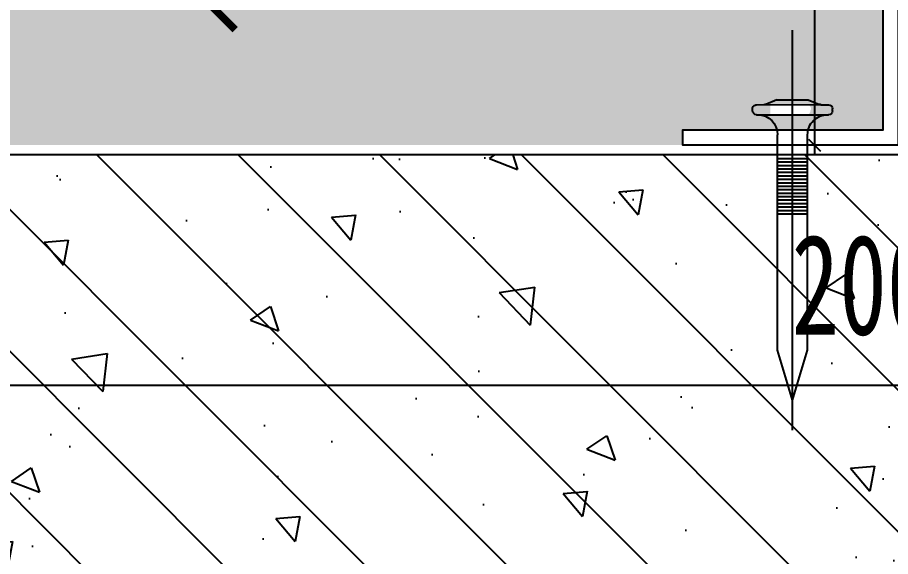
# Model space of a CAD drawing. Header units: millimetres. Extents: x 161920 to 181521, y -136232 to -127655.
# Drawn here: x 162624.4 to 162711.6, y -134303 to -134249.2 of the extents above; entities that cross this region are included whole.
import ezdxf

# ---------------------------------------------------------------- set-up
doc = ezdxf.new("R2010")
doc.units = ezdxf.units.MM
doc.header["$LTSCALE"] = 10
doc.header["$PDMODE"] = 3
for name, color, linetype in [('0BZ', 8, 'Continuous'), ('2TC', 8, 'Continuous'), ('95', 95, 'Continuous'), ('A-土建柱', 6, 'Continuous'), ('MISC13', 7, 'Continuous'), ('尺寸标注', 1, 'Continuous'), ('钢材', 46, 'Continuous')]:
    doc.layers.add(name, color=color, linetype=linetype)
doc.styles.add('DIM', font='SimSun.ttf', dxfattribs={"width": 0.7})
doc.styles.add('kld-T', font='ros1.shx', dxfattribs={"width": 0.75, "bigfont": 'hztxt.shx'})
doc.dimstyles.new('5', dxfattribs={"dimscale": 5, "dimtxt": 2, "dimasz": 1, "dimexe": 1, "dimexo": 1, "dimgap": 1, "dimtad": 1, "dimdec": 0, "dimzin": 0, "dimdsep": 46, "dimtxsty": 'DIM', "dimblk": 'ARCHTICK', "dimcen": 0, "dimclrd": 5, "dimclre": 5, "dimclrt": 35, "dimadec": 0, "dimazin": 0, "dimtfac": 0.5, "dimtdec": 0, "dimtix": 1, "dimtmove": 2, "dimatfit": 2, "dimldrblk": 'A', "dimfxl": 0, "dimtolj": 1, "dimtzin": 0, "dimlwd": -1, "dimlwe": -1, "dimarcsym": 0})
doc.dimstyles.new('kld-t-1', dxfattribs={"dimtxt": 3.2, "dimasz": 1.2, "dimexe": 1, "dimexo": 0.5, "dimgap": 0.5, "dimtad": 1, "dimtoh": 1, "dimdec": 0, "dimzin": 9, "dimdsep": 46, "dimtxsty": 'kld-T', "dimblk": 'OBLIQUE', "dimcen": 2.5, "dimdle": 1, "dimclrd": 256, "dimclre": 256, "dimclrt": 100, "dimadec": 0, "dimazin": 2, "dimtfac": 1, "dimtdec": 0, "dimtix": 1, "dimtmove": 2, "dimatfit": 3, "dimfxl": 0, "dimarcsym": 0})

# ---------------------------------------------------------------- blocks, each defined once
blk = doc.blocks.new('射钉')
at = {"layer": '95', "linetype": 'ByBlock', "lineweight": 25}
for p, q in [((44750.32140571566, 34477.17257981701), (44750.32140571566, 34477.27257981687)), ((44750.72140571562, 34477.67257981701), (44750.92140571564, 34477.67257981701)), ((44751.32140571566, 34476.49961277843), (44751.32140571566, 34477.27257981687)), ((44751.32140571566, 34470.07257981692), (44751.32862316095, 34476.42396976985)), ((44751.79279639199, 34475.244103126), (44751.35001503926, 34476.35105650779)), ((44721.82140571566, 34473.67257981701), (44726.82140571566, 34475.17257981701)), ((44726.82140571566, 34475.17257981701), (44748.32140571566, 34475.17257981701)), ((44751.82140571566, 34472.24961277843), (44751.82140571566, 34475.09554685559)), ((44721.82140571566, 34473.67257981701), (44726.82140571566, 34472.17257981701)), ((44726.82140571566, 34472.17257981701), (44748.32140571566, 34472.17257981701)), ((44751.79279639199, 34472.10105650779), (44751.35001503926, 34470.994103126)), ((44750.32140571566, 34470.07257981692), (44750.32140571566, 34470.17257981701)), ((44750.72140571562, 34469.67257981701), (44750.92140571564, 34469.67257981701))]:
    blk.add_line(p, q, dxfattribs=at)
at = {"layer": '95', "linetype": 'ByBlock', "lineweight": -2}
for p, q in [((44750.32140571566, 34470.17257981701), (44750.32140571566, 34477.17257981701)), ((44740.39767930657, 34475.17257981701), (44740.39767930657, 34472.17257981701)), ((44740.74278752477, 34475.17257981701), (44740.74278752477, 34472.17257981701)), ((44741.08789574291, 34475.17257981701), (44741.08789574291, 34472.17257981701)), ((44741.43300396105, 34475.17257981701), (44741.43300396105, 34472.17257981701)), ((44741.77811217925, 34475.17257981701), (44741.77811217925, 34472.17257981701)), ((44742.12322039745, 34475.17257981701), (44742.12322039745, 34472.17257981701)), ((44742.46832861559, 34475.17257981701), (44742.46832861559, 34472.17257981701)), ((44742.81343683373, 34475.17257981701), (44742.81343683373, 34472.17257981701)), ((44743.15854505188, 34475.17257981701), (44743.15854505188, 34472.17257981701)), ((44743.50365327008, 34475.17257981701), (44743.50365327008, 34472.17257981701)), ((44743.84876148828, 34475.17257981701), (44743.84876148828, 34472.17257981701)), ((44744.19386970642, 34475.17257981701), (44744.19386970642, 34472.17257981701)), ((44744.53897792456, 34475.17257981701), (44744.53897792456, 34472.17257981701)), ((44744.88408614276, 34475.17257981701), (44744.88408614276, 34472.17257981701)), ((44745.2291943609, 34475.17257981701), (44745.2291943609, 34472.17257981701)), ((44745.5743025791, 34475.17257981701), (44745.5743025791, 34472.17257981701)), ((44745.91941079724, 34475.17257981701), (44745.91941079724, 34472.17257981701))]:
    blk.add_line(p, q, dxfattribs=at)
at = {"layer": '95', "linetype": 'ByBlock', "lineweight": 25}
for centre, radius, start, end in [((44748.32140571566, 34477.17257981701), 2, 270, 0), ((44750.72140571562, 34477.27257981687), 0.4, 90, 180), ((44750.92140571564, 34477.27257981687), 0.4, 0, 90), ((44751.72140571562, 34476.49961277843), 0.4, 180, 201.8014094863518), ((44751.42140571564, 34475.09554685559), 0.4, 0, 21.80140948635181), ((44748.32140571566, 34470.17257981701), 2, 0, 90), ((44751.42140571564, 34472.24961277843), 0.4, 338.1985905136482, 0), ((44751.72140571562, 34470.84554685559), 0.4, 158.1985905136482, 180), ((44750.72140571562, 34470.07257981692), 0.4, 180, 270), ((44750.92140571564, 34470.07257981692), 0.4, 270, 0)]:
    blk.add_arc(centre, radius, start, end, dxfattribs=at)
at = {"layer": '尺寸标注'}
blk.add_line((44718.82667626132, 34473.67257981701), (44758.75745416025, 34473.67257981701), dxfattribs=at)
blk = doc.blocks.new('_Oblique')
at = {"color": 0, "linetype": 'ByBlock', "lineweight": -2}
blk.add_line((-0.5, -0.5), (0.5, 0.5), dxfattribs=at)
blk = doc.blocks.new('*D257')
at = {"layer": '0BZ', "lineweight": -2}
for p, q in [((162704.0206868785, -134223.8823540193), (162704.0206868785, -134262.8820266845)), ((162710.3563645195, -134224.8823540193), (162703.0206868785, -134224.8823540193)), ((162710.3563645195, -134261.8820266845), (162703.0206868785, -134261.8820266845))]:
    blk.add_line(p, q, dxfattribs=at)
at = {"layer": 'Defpoints', "color": 0}
for p in [(162710.8563645195, -134224.8823540193), (162704.0206868785, -134261.8820266845), (162710.8563645195, -134261.8820266845)]:
    blk.add_point(p, dxfattribs=at)
at = {"layer": '0BZ', "lineweight": -2, "xscale": 1.2, "yscale": 1.2, "zscale": 1.2}
for p, rotation in [((162704.0206868785, -134224.8823540193), 90), ((162704.0206868785, -134261.8820266845), 270)]:
    blk.add_blockref('_Oblique', p, dxfattribs=dict(at, rotation=rotation))
at = {"layer": '0BZ', "color": 100, "insert": (162701.9206868785, -134243.3821903519), "char_height": 3.2, "attachment_point": 5, "rotation": 90, "style": 'kld-T'}
blk.add_mtext('37', dxfattribs=at)
blk = doc.blocks.new('_ArchTick')
at = {"color": 0, "linetype": 'ByBlock', "const_width": 0.15}
blk.add_lwpolyline([(-0.5, -0.5), (0.5, 0.5)], dxfattribs=at)
blk = doc.blocks.new('*D302')
at = {"color": 5, "ltscale": 0.15}
for p, q in [((162653.5092187589, -134214.8820266845), (162638.6561069855, -134214.8820266845)), ((162643.6561069855, -134214.8820266845), (162643.6561069855, -134247.8820266845)), ((162654.5274716381, -134247.8820266845), (162638.6561069855, -134247.8820266845))]:
    blk.add_line(p, q, dxfattribs=at)
at = {"layer": 'Defpoints', "color": 0, "ltscale": 0.15}
for p in [(162658.5092187589, -134214.8820266845), (162643.6561069855, -134247.8820266845), (162659.5274716381, -134247.8820266845)]:
    blk.add_point(p, dxfattribs=at)
at = {"color": 5, "ltscale": 0.15, "xscale": 5, "yscale": 5, "zscale": 5}
for p, rotation in [((162643.6561069855, -134214.8820266845), 90), ((162643.6561069855, -134247.8820266845), 270)]:
    blk.add_blockref('_ArchTick', p, dxfattribs=dict(at, rotation=rotation))
at = {"color": 35, "ltscale": 0.15, "insert": (162633.6561069856, -134231.3820266845), "char_height": 10, "attachment_point": 5, "rotation": 90, "style": 'DIM'}
blk.add_mtext('\\A1;33', dxfattribs=at)
blk = doc.blocks.new('A')
for p, q in [((-1.435067392276324, 1.147654099946521), (-1.089590771724033, 1.437450103912852)), ((-1.089590771724033, 1.437450103912852), (0, 0)), ((-1.435067392276324, 1.147654099946521), (-0.3688396396728422, 0)), ((-0.3688396396728422, 3.637978807091713e-12), (-2.127066897330224, 0)), ((-1.435067392276324, -1.147654099946521), (-0.3688396396728422, 0)), ((-1.089590771724033, -1.437450103912852), (0, 0)), ((-1.435067392276324, -1.147654099946521), (-1.089590771724033, -1.437450103912852))]:
    blk.add_line(p, q)
for points in [[(-1.435067392276324, 1.147654099946521), (-1.089590771724033, 1.437450103912852), (-0.3688396396728422, 0), (0, 0)], [(-1.435067392276324, -1.147654099946521), (-1.089590771724033, -1.437450103912852), (-0.3688396396728422, 0), (0, 0)]]:
    blk.add_solid(points)
blk = doc.blocks.new('*D303')
at = {"color": 5, "ltscale": 0.15}
for p, q in [((162618.8899559146, -134247.8820266845), (162618.8899559146, -134242.8820266845)), ((162648.8899559146, -134247.8820266845), (162613.8899559146, -134247.8820266845)), ((162618.8899559146, -134247.8820266845), (162618.8899559146, -134262.8748390344)), ((162628.6225155908, -134262.8748390344), (162613.8899559146, -134262.8748390344)), ((162618.8899559146, -134262.8748390344), (162618.8899559146, -134267.8748390344))]:
    blk.add_line(p, q, dxfattribs=at)
at = {"layer": 'Defpoints', "color": 0, "ltscale": 0.15}
for p in [(162659.5274716382, -134247.8820266845), (162618.8899559146, -134262.8748390344), (162633.6225155908, -134262.8748390344)]:
    blk.add_point(p, dxfattribs=at)
at = {"color": 5, "ltscale": 0.15, "xscale": 5, "yscale": 5, "zscale": 5}
for p, rotation in [((162618.8899559146, -134247.8820266845), 270), ((162618.8899559146, -134262.8748390344), 90)]:
    blk.add_blockref('_ArchTick', p, dxfattribs=dict(at, rotation=rotation))
at = {"color": 35, "ltscale": 0.15, "insert": (162608.8899559147, -134255.3784328594), "char_height": 10, "attachment_point": 5, "rotation": 90, "style": 'DIM'}
blk.add_mtext('\\A1;15', dxfattribs=at)
blk = doc.blocks.new('*D308')
at = {"color": 5, "ltscale": 0.15}
for p, q in [((162608.8563645199, -134295.5043225182), (162608.8563645199, -134280.8818638059)), ((162808.8563645199, -134295.5043225182), (162808.8563645199, -134280.8818638059)), ((162808.8563645199, -134285.8818638059), (162608.8563645199, -134285.8818638059))]:
    blk.add_line(p, q, dxfattribs=at)
at = {"layer": 'Defpoints', "color": 0, "ltscale": 0.15}
for p in [(162608.8563645199, -134285.8818638059), (162608.8563645199, -134300.5043225182), (162808.8563645199, -134300.5043225182)]:
    blk.add_point(p, dxfattribs=at)
at = {"color": 5, "ltscale": 0.15, "xscale": 5, "yscale": 5, "zscale": 5, "rotation": 180}
blk.add_blockref('_ArchTick', (162608.8563645199, -134285.8818638059), dxfattribs=at)
at = {"color": 5, "ltscale": 0.15, "xscale": 5, "yscale": 5, "zscale": 5}
blk.add_blockref('_ArchTick', (162808.8563645199, -134285.8818638059), dxfattribs=at)
at = {"color": 35, "ltscale": 0.15, "insert": (162708.8563645199, -134275.8818638059), "char_height": 10, "attachment_point": 5, "style": 'DIM'}
blk.add_mtext('\\A1;200', dxfattribs=at)

msp = doc.modelspace()

# ---------------------------------------------------------------- hatches: boundary and pattern name
at = {"layer": '2TC'}
h = msp.add_hatch(dxfattribs=at)
h.set_pattern_fill('AR-SAND', color=250, scale=0.05, angle=-270.0000000000001, style=0)
h.set_pattern_definition([(37.49999999999997, (155935.3395076631, -133024.3309300774), (-0.0800015647992015, 2.447066186646712), [0, -1.9304, 0, -2.159, 0, -2.06375]), (7.499999999999937, (155935.3395076631, -133024.3309300774), (2.247616415690014, 3.584125502841771), [0, -1.0414, 0, -1.7399, 0, -0.6667499999999998]), (327.5, (155933.7774076631, -133024.3309300774), (3.95496185120729, 0.007185923392727508), [0, -0.6349999999999995, 0, -2.285999999999998, 0, -2.984499999999998]), (317.4999999999999, (155933.7774076631, -133024.3309300774), (3.817782262361486, 1.11464661628608), [0, -0.3174999999999999, 0, -1.498599999999999, 0, -1.7145])])
edge = h.paths.add_edge_path(flags=16)
edge.add_ellipse((162703.2030105704, -134258.4576691086), major_axis=(-0.2828427124768496, 0.2828427124768498), ratio=0.9999999999915034, start_angle=134.9999999997566, end_angle=225.0000000002434)
edge.add_ellipse((162703.258895232, -134258.2537460009), major_axis=(-0.2828427124764656, 0.2828427124764659), ratio=0.9999999999775899, start_angle=194.3489737957356, end_angle=323.0311612290223)
edge.add_line((162703.2030105706, -134257.8576691086), (162702.3530105703, -134257.8576691086))
edge.add_line((162702.3530105703, -134257.8576691086), (162702.3350220093, -134257.8504736842))
edge.add_line((162702.3350220094, -134257.8504736842), (162699.6030105705, -134257.853578224))
edge.add_line((162699.6030105705, -134257.8535782241), (162699.6030105705, -134258.8576691086))
edge.add_line((162699.6030105705, -134258.8576691086), (162703.2030105704, -134258.8576691086))
edge = h.paths.add_edge_path(flags=16)
edge.add_ellipse((162714.8563645195, -134220.8823540193), major_axis=(2.828427124746669, 2.828427124746666), ratio=0.9999999999996623, start_angle=134.9999999999903, end_angle=225.0000000000097)
edge.add_line((162714.8563645195, -134224.8823540193), (162746.8563645195, -134224.8823540193))
edge.add_ellipse((162746.8563645195, -134220.8823540193), major_axis=(2.82842712475299, 2.828427124752988), ratio=0.9999999999951927, start_angle=225.0000000001377, end_angle=314.9999999998623)
edge.add_line((162750.8563645195, -134220.8823540193), (162750.8563645195, -134208.8823540193))
edge.add_ellipse((162746.8563645195, -134208.8823540193), major_axis=(2.828427124746669, 2.828427124746667), ratio=0.9999999999996623, start_angle=314.9999999999903, end_angle=405.0000000000097)
edge.add_line((162746.8563645195, -134204.8823540193), (162739.7565798025, -134204.8823540193))
edge.add_line((162739.7565798025, -134204.8823540193), (162739.7565798025, -134205.2539016937))
edge.add_line((162739.7565798025, -134205.2539016937), (162740.5065798025, -134205.6600764361))
edge.add_line((162740.5065798025, -134205.6600764361), (162739.7565798025, -134205.8821567364))
edge.add_line((162739.7565798025, -134205.8821567364), (162739.7565798025, -134207.2539016937))
edge.add_line((162739.7565798025, -134207.2539016937), (162739.993766496, -134207.3823540193))
edge.add_line((162739.993766496, -134207.3823540193), (162747.3563645195, -134207.3823540193))
edge.add_ellipse((162747.3563645195, -134208.3823540193), major_axis=(0.7071067811882473, 0.707106781188247), ratio=1, start_angle=315, end_angle=405, ccw=False)
edge.add_line((162748.3563645195, -134208.3823540193), (162748.3563645195, -134221.3823540193))
edge.add_ellipse((162747.3563645195, -134221.3823540193), major_axis=(0.7071067811882468, -0.7071067811882471), ratio=1, start_angle=315, end_angle=405, ccw=False)
edge.add_line((162747.3563645195, -134222.3823540193), (162714.3563645195, -134222.3823540193))
edge.add_ellipse((162714.3563645195, -134221.3823540193), major_axis=(0.7071067811921237, -0.707106781192124), ratio=1, start_angle=224.9999999991662, end_angle=315.0000000008338, ccw=False)
edge.add_line((162713.3563645195, -134221.3823540193), (162713.3563645195, -134208.3823540193))
edge.add_ellipse((162714.3563645195, -134208.3823540193), major_axis=(0.7071067811921242, 0.7071067811921239), ratio=1, start_angle=44.99999999916622, end_angle=135.0000000008338, ccw=False)
edge.add_line((162714.3563645195, -134207.3823540193), (162735.2565798026, -134207.3823540193))
edge.add_line((162735.2565798026, -134207.3823540193), (162735.2565798026, -134207.32987341))
edge.add_line((162735.2565798026, -134207.32987341), (162734.5065798025, -134206.9236986675))
edge.add_line((162734.5065798025, -134206.9236986675), (162735.2565798026, -134206.7016183673))
edge.add_line((162735.2565798026, -134206.7016183673), (162735.2565798026, -134205.32987341))
edge.add_line((162735.2565798026, -134205.32987341), (162734.4302370788, -134204.8823540193))
edge.add_line((162734.4302370788, -134204.8823540193), (162714.8563645195, -134204.8823540193))
edge.add_ellipse((162714.8563645195, -134208.8823540193), major_axis=(-2.828427124753943, 2.828427124753945), ratio=0.9999999999945176, start_angle=314.9999999998429, end_angle=405.000000000157)
edge.add_line((162710.8563645195, -134208.8823540193), (162710.8563645195, -134220.8823540193))
edge = h.paths.add_edge_path(flags=17)
edge.add_ellipse((162730.8563645195, -134219.9823540194), major_axis=(5.656854249487826, 5.656854249487822), ratio=0.9999999999939534, start_angle=188.130102353058, end_angle=225.0000000001732)
edge.add_line((162730.8563645195, -134227.9823540194), (162730.8563645195, -134226.3823540193))
edge.add_line((162730.8563645195, -134226.3823540193), (162726.0563645193, -134226.3823540193))
edge = h.paths.add_edge_path()
edge.add_ellipse((162737.5065798025, -134198.258243693), major_axis=(6.347051955474224, 6.347051955474221), ratio=1, start_angle=404.9999999999071, end_angle=446.94698684265455, ccw=False)
edge.add_line((162737.5065798025, -134189.2821567364), (162737.5065798025, -134189.7980373007))
edge.add_line((162737.5065798025, -134189.7980373007), (162737.7565798025, -134189.7980373007))
edge.add_line((162737.7565798025, -134189.7980373007), (162737.7565798025, -134189.2856388844))
edge.add_line((162737.7565798025, -134189.2856388844), (162737.5065798025, -134188.0030693891))
edge.add_line((162737.5065798025, -134188.0030693891), (162737.5065798025, -134189.2821567364))
edge.add_ellipse((162737.5065798025, -134198.258243693), major_axis=(6.347051955483494, 6.347051955483491), ratio=1, start_angle=363.0530131574696, end_angle=405, ccw=False)
edge.add_line((162743.5065798025, -134191.5821567364), (162743.5065798025, -134193.8821567364))
edge.add_line((162743.5065798025, -134193.8821567364), (162739.7565798025, -134193.8821567364))
edge.add_line((162739.7565798025, -134193.8821567364), (162739.7565798025, -134195.2539016937))
edge.add_line((162739.7565798025, -134195.2539016937), (162740.5065798025, -134195.6600764361))
edge.add_line((162740.5065798025, -134195.6600764361), (162739.7565798025, -134195.8821567365))
edge.add_line((162739.7565798025, -134195.8821567365), (162739.7565798025, -134197.2539016938))
edge.add_line((162739.7565798025, -134197.2539016937), (162740.5065798025, -134197.6600764361))
edge.add_line((162740.5065798025, -134197.6600764361), (162739.7565798025, -134197.8821567365))
edge.add_line((162739.7565798025, -134197.8821567365), (162739.7565798025, -134199.2539016938))
edge.add_line((162739.7565798025, -134199.2539016937), (162740.5065798025, -134199.6600764361))
edge.add_line((162740.5065798025, -134199.6600764361), (162739.7565798025, -134199.8821567365))
edge.add_line((162739.7565798025, -134199.8821567365), (162739.7565798025, -134201.2539016938))
edge.add_line((162739.7565798025, -134201.2539016937), (162740.5065798025, -134201.6600764361))
edge.add_line((162740.5065798025, -134201.6600764361), (162739.7565798025, -134201.8821567365))
edge.add_line((162739.7565798025, -134201.8821567365), (162739.7565798025, -134203.2539016938))
edge.add_line((162739.7565798025, -134203.2539016937), (162740.5065798025, -134203.6600764361))
edge.add_line((162740.5065798025, -134203.6600764361), (162739.7565798025, -134203.8821567364))
edge.add_line((162739.7565798025, -134203.8821567364), (162739.7565798025, -134205.2539016937))
edge.add_line((162739.7565798025, -134205.2539016937), (162740.5065798025, -134205.6600764361))
edge.add_line((162740.5065798025, -134205.6600764361), (162739.7565798025, -134205.8821567364))
edge.add_line((162739.7565798025, -134205.8821567364), (162739.7565798025, -134207.2539016937))
edge.add_line((162739.7565798025, -134207.2539016937), (162740.5065798025, -134207.6600764361))
edge.add_line((162740.5065798025, -134207.6600764361), (162739.7565798025, -134207.8821567364))
edge.add_line((162739.7565798025, -134207.8821567364), (162739.7565798025, -134209.2539016937))
edge.add_line((162739.7565798025, -134209.2539016937), (162740.5065798025, -134209.6600764361))
edge.add_line((162740.5065798025, -134209.6600764361), (162739.7565798025, -134209.8821567364))
edge.add_line((162739.7565798025, -134209.8821567364), (162739.7565798025, -134211.2539016937))
edge.add_line((162739.7565798025, -134211.2539016937), (162740.5065798025, -134211.6600764361))
edge.add_line((162740.5065798025, -134211.6600764361), (162739.7565798025, -134211.8821567364))
edge.add_line((162739.7565798025, -134211.8821567364), (162739.7565798025, -134213.2539016937))
edge.add_line((162739.7565798025, -134213.2539016937), (162740.5065798025, -134213.6600764361))
edge.add_line((162740.5065798025, -134213.6600764361), (162739.7565798025, -134213.8821567364))
edge.add_line((162739.7565798025, -134213.8821567364), (162735.2565798026, -134213.8821567364))
edge.add_line((162735.2565798026, -134213.8821567364), (162735.2565798026, -134213.32987341))
edge.add_line((162735.2565798026, -134213.32987341), (162734.5065798025, -134212.9236986675))
edge.add_line((162734.5065798025, -134212.9236986675), (162735.2565798026, -134212.7016183673))
edge.add_line((162735.2565798026, -134212.7016183673), (162735.2565798026, -134211.32987341))
edge.add_line((162735.2565798026, -134211.32987341), (162734.5065798025, -134210.9236986675))
edge.add_line((162734.5065798025, -134210.9236986675), (162735.2565798026, -134210.7016183673))
edge.add_line((162735.2565798026, -134210.7016183673), (162735.2565798026, -134209.32987341))
edge.add_line((162735.2565798026, -134209.32987341), (162734.5065798025, -134208.9236986675))
edge.add_line((162734.5065798025, -134208.9236986675), (162735.2565798026, -134208.7016183673))
edge.add_line((162735.2565798026, -134208.7016183673), (162735.2565798026, -134207.32987341))
edge.add_line((162735.2565798026, -134207.32987341), (162734.5065798025, -134206.9236986675))
edge.add_line((162734.5065798025, -134206.9236986675), (162735.2565798026, -134206.7016183673))
edge.add_line((162735.2565798026, -134206.7016183673), (162735.2565798026, -134205.32987341))
edge.add_line((162735.2565798026, -134205.32987341), (162734.5065798025, -134204.9236986675))
edge.add_line((162734.5065798025, -134204.9236986675), (162735.2565798026, -134204.7016183673))
edge.add_line((162735.2565798026, -134204.7016183673), (162735.2565798026, -134203.32987341))
edge.add_line((162735.2565798026, -134203.32987341), (162734.5065798025, -134202.9236986675))
edge.add_line((162734.5065798025, -134202.9236986675), (162735.2565798026, -134202.7016183673))
edge.add_line((162735.2565798026, -134202.7016183673), (162735.2565798026, -134201.32987341))
edge.add_line((162735.2565798026, -134201.32987341), (162734.5065798025, -134200.9236986675))
edge.add_line((162734.5065798025, -134200.9236986675), (162735.2565798026, -134200.7016183673))
edge.add_line((162735.2565798026, -134200.7016183673), (162735.2565798026, -134199.32987341))
edge.add_line((162735.2565798026, -134199.32987341), (162734.5065798025, -134198.9236986675))
edge.add_line((162734.5065798025, -134198.9236986675), (162735.2565798026, -134198.7016183673))
edge.add_line((162735.2565798026, -134198.7016183673), (162735.2565798026, -134197.32987341))
edge.add_line((162735.2565798026, -134197.32987341), (162734.5065798025, -134196.9236986675))
edge.add_line((162734.5065798025, -134196.9236986675), (162735.2565798026, -134196.7016183673))
edge.add_line((162735.2565798026, -134196.7016183673), (162735.2565798026, -134195.32987341))
edge.add_line((162735.2565798026, -134195.32987341), (162734.5065798025, -134194.9236986675))
edge.add_line((162734.5065798025, -134194.9236986675), (162735.2565798026, -134194.7016183673))
edge.add_line((162735.2565798026, -134194.7016183673), (162735.2565798026, -134193.8821567364))
edge.add_line((162735.2565798026, -134193.8821567364), (162731.5065798025, -134193.8821567364))
edge.add_line((162731.5065798025, -134193.8821567364), (162731.5065798025, -134191.5821567364))
h.paths.add_polyline_path([(162593.8563645199, -134662.8748390344), (162608.8563645199, -134662.8748390344), (162608.8563645199, -134310.889214304), (162608.8563645199, -134261.8820266845), (162690.8563645199, -134261.8820266845), (162690.8563645199, -134260.3820266845), (162710.8563645199, -134260.3820266845), (162710.8563645199, -134226.3823540193), (162710.8563645199, -134224.8823540193), (162750.8563645199, -134224.8823540193), (162750.8563645199, -134223.8820266845), (162750.8563645199, -134223.8429279729), (162750.8563645199, -134204.8820266845), (162695.8563645199, -134204.8820266845), (162690.8565699292, -134204.8820266845), (162690.8565699292, -134214.8820266845), (162690.8565699292, -134246.8820266845), (162593.8563645199, -134246.8820266845)])
h = msp.add_hatch(dxfattribs=at)
h.set_pattern_fill('钢筋混凝土', color=250, scale=4, angle=-270.0000000000001, style=0)
h.set_pattern_definition([(314.9999999999999, (157945.073749466, -135628.4966510871), (-7.071067811865477, -7.071067811865473), []), (309.9999999999999, (157945.073749466, -135628.4966510871), (28.69040730403014, 2.510085399303793), [3, -32.99999999999999]), (4.999999999999941, (157945.073749466, -135628.4966510871), (-5.550053344520013, -30.08768534800047), [2.399999999999999, -26.4]), (259.5486, (157947.464616666, -135628.2874774871), (23.14037526856085, -27.57758168243815), [2.5496076, -28.04568447999999]), (313.8158, (157945.073749466, -135636.4966510871), (42.68964194502578, 6.620760573160705), [4.499999999999992, -49.49999999999994]), (263.3644, (157948.631219266, -135635.9449188071), (37.38650822194812, -38.96471483601768), [3.824411519999996, -42.06851999999993]), (8.815799999999992, (157945.073749466, -135636.4966510871), (37.38647780534507, -38.964744037013), [3.599999999999999, -39.59999999999998]), (338.9999999999999, (157949.073749466, -135634.4966510871), (23.87628208473847, 16.10475562661355), [3, -32.99999999999999]), (33.99999999999994, (157949.073749466, -135634.4966510871), (9.732613276863257, -29.00600180187413), [2.399999999999999, -26.39999999999999]), (288.5486, (157951.063438786, -135633.1545868471), (33.6089051432596, -12.90121986839811), [2.549607599999999, -28.04568447999999]), (322.5, (157945.073749466, -135628.4966510871), (0.4863942126916214, -13.31575415325246), [0, -26.08, 0, -26.8, 0, -26.5]), (352.4999999999999, (157945.073749466, -135628.4966510871), (10.52278149768594, -15.77646847529441), [0, -15.28, 0, -25.48, 0, -10.1]), (32.5, (157936.153749466, -135628.4966510871), (21.35289744689636, 0.9021948693751816), [0, -9.999999999999988, 0, -31.19999999999997, 0, -41.39999999999995]), (42.49999999999996, (157932.153749466, -135628.4966510871), (23.32744677369545, -4.004199293292719), [0, -13, 0, -20.72, 0, -29.4])])
h.paths.add_polyline_path([(162868.4566894726, -134262.8748390354), (162808.8563645199, -134262.8748390344), (162808.8563645199, -134662.8748390344), (162608.8563645199, -134662.8748390344), (162608.8563645199, -134262.8748390344)])

# ---------------------------------------------------------------- linework, layer by layer
at = {"layer": 'A-土建柱'}
msp.add_lwpolyline([(162608.8563645199, -134662.8748390344), (162808.8563645199, -134662.8748390344), (162808.8563645199, -134262.8748390344), (162608.8563645199, -134262.8748390344), (162608.8563645199, -134662.8748390344)], dxfattribs=at)
at = {"layer": '钢材'}
msp.add_lwpolyline([(162750.8563645195, -134260.3820266845), (162770.8563645195, -134260.3820266845), (162770.8563645195, -134261.8820266845), (162749.3563645195, -134261.8820266845), (162749.3563645195, -134260.3820266845), (162749.3563645195, -134226.3823540193), (162712.3563645195, -134226.3823540193), (162712.3563645195, -134260.3820266845), (162712.3563645195, -134261.8820266845), (162690.8563645195, -134261.8820266845), (162690.8563645195, -134260.3820266845), (162710.8563645195, -134260.3820266845), (162710.8563645195, -134226.3823540193), (162710.8563645195, -134224.8823540193), (162750.8563645195, -134224.8823540193)], close=True, dxfattribs=at)

# ---------------------------------------------------------------- block references
at = {"layer": 'MISC13', "color": 0, "linetype": 'ByBlock', "xscale": -1, "rotation": 270}
msp.add_blockref('射钉', (128228.151424018, -179009.1790748242), dxfattribs=at)

# ---------------------------------------------------------------- dimensions: what is measured, and where the dimension line sits
at = {"color": 1, "ltscale": 0.15}
for base, p1, p2, angle, picture, middle in [((162643.6561069855, -134247.8820266845), (162658.5092187589, -134214.8820266845), (162659.5274716381, -134247.8820266845), 270, '*D302', (162633.6561069856, -134231.3820266845)), ((162618.8899559146, -134262.8748390344), (162659.5274716382, -134247.8820266845), (162633.6225155908, -134262.8748390344), 270, '*D303', (162608.8899559147, -134255.3784328594)), ((162608.8563645199, -134285.8818638059), (162808.8563645199, -134300.5043225182), (162608.8563645199, -134300.5043225182), 180, '*D308', (162708.8563645199, -134275.8818638059))]:
    dim = msp.add_linear_dim(base=base, p1=p1, p2=p2, angle=angle, dimstyle='5', dxfattribs=at)
    dim.commit()
    dim.dimension.update_dxf_attribs({"geometry": picture, "text_midpoint": middle})
at = {"layer": '0BZ'}
dim = msp.add_linear_dim(base=(162704.0206868785, -134261.8820266845), p1=(162710.8563645195, -134224.8823540193), p2=(162710.8563645195, -134261.8820266845), angle=90, dimstyle='kld-t-1', dxfattribs=at)
dim.commit()
dim.dimension.update_dxf_attribs({"geometry": '*D257', "text_midpoint": (162701.9206868785, -134243.3821903519)})

doc.saveas('drawing.dxf')
